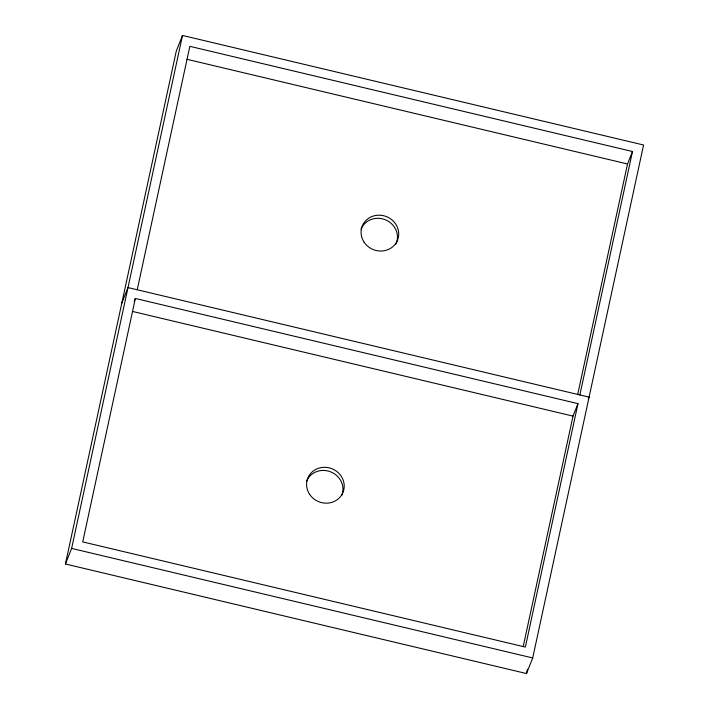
<?xml version="1.0" encoding="UTF-8"?>
<svg xmlns="http://www.w3.org/2000/svg" width="709" height="709" viewBox="0 0 709 709"><rect width="100%" height="100%" fill="white"/><g stroke="black" fill="none" stroke-linecap="round" stroke-linejoin="round"><path stroke-width="1.06" d="M65.423 563.992L176.293 51.039L182.497 35.45L643.577 145.008L532.707 657.961L526.503 673.55L65.423 563.992L71.627 548.403L182.497 35.45M135.339 298.462L82.723 541.898L525.36 647.078L577.977 403.643L135.339 298.462L134.196 301.343M137.227 289.768L189.844 46.333L632.481 151.513L579.856 394.948M523.207 646.564L573.014 416.112L577.977 403.643M577.702 394.434L627.518 163.983L632.481 151.513M526.503 673.55L527.434 669.225M121.797 303.168L128.001 287.579L589.082 397.137L588.302 399.087M187.034 59.317L627.518 163.983M132.539 311.446L573.014 416.112M71.627 548.403L532.707 657.961M361.023 229.175A18.983 17.76 21.7 0 1 385.705 219.932A18.983 17.76 21.7 0 1 395.906 244.135M306.518 481.305A18.983 17.76 21.7 0 1 330.748 471.875A18.983 17.76 21.7 0 1 341.773 495.414M364.187 242.31A18.983 17.76 21.7 0 0 396.73 241.849A18.983 17.76 21.7 0 0 378.748 215.181A18.983 17.76 21.7 0 0 364.187 242.31M309.691 494.439A18.983 17.76 21.7 0 0 342.234 493.978A18.983 17.76 21.7 0 0 324.243 467.311A18.983 17.76 21.7 0 0 309.691 494.439"/></g></svg>
